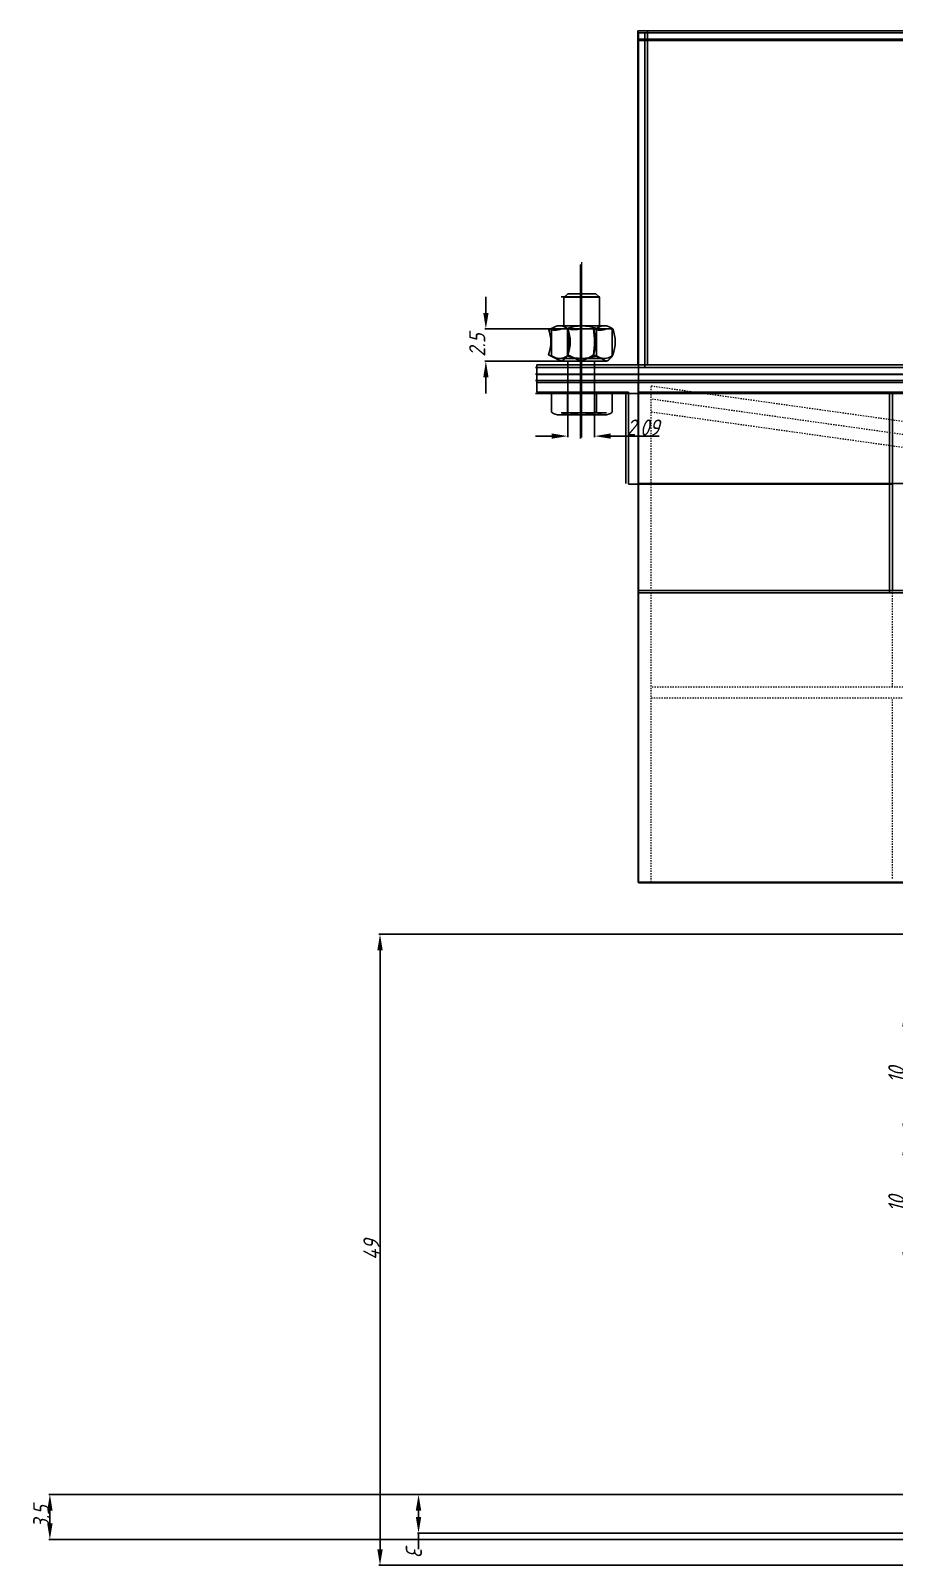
# Model space of a CAD drawing. Header units: millimetres. Extents: x 2787 to 6144, y -18 to 478.
# Drawn here: x 2787.3 to 2854.4, y 353 to 472.2 of the extents above; entities that cross this region are included whole.
import ezdxf

# ---------------------------------------------------------------- set-up
doc = ezdxf.new("R2010")
doc.units = ezdxf.units.MM
for name, pattern in [('ACAD_ISO02W100', [15, 12, -3]), ('CENTER', [50.8, 31.75, -6.35, 6.35, -6.35]), ('HIDDEN', [0.2, 0.1, -0.1])]:
    doc.linetypes.add(name, pattern=pattern)
for name, color, linetype in [('ADIM', 3, 'Continuous'), ('ADIM_CLEAN', 3, 'Continuous'), ('ADIM_CLEAN_L', 3, 'Continuous')]:
    doc.layers.add(name, color=color, linetype=linetype)
for name, color, linetype, lineweight in [('中心线', 1, 'CENTER', 13), ('尺寸线', 22, 'Continuous', 13), ('虚线', 8, 'ACAD_ISO02W100', 13)]:
    doc.layers.add(name, color=color, linetype=linetype, lineweight=lineweight)
doc.styles.get("Standard").update_dxf_attribs({"font": 'gbeitc.shx', "bigfont": 'gbcbig.shx'})
doc.dimstyles.new('ADIM', dxfattribs={"dimscale": 0.5, "dimtxt": 2.5, "dimasz": 2.5, "dimexe": 0.18, "dimexo": 0.0625, "dimgap": 0.09, "dimtad": 1, "dimdec": 4, "dimzin": 0, "dimdsep": 46, "dimtxsty": 'Standard', "dimcen": 0.09, "dimadec": 0, "dimazin": 0, "dimtfac": 1, "dimtdec": 4, "dimtofl": 0, "dimtmove": 0, "dimatfit": 3, "dimfxl": 1, "dimtolj": 1, "dimtzin": 0, "dimarcsym": 0})

# ---------------------------------------------------------------- blocks, each defined once
blk = doc.blocks.new('*D233')
at = {"layer": 'ADIM', "color": 0, "lineweight": -2, "transparency": 16777216}
for p, q in [((2939.97, 402), (2814.33, 402)), ((2814.42, 354.25), (2814.42, 400.75)), ((2939.97, 353), (2814.33, 353))]:
    blk.add_line(p, q, dxfattribs=at)
at = {"layer": 'ADIM', "color": 0, "transparency": 16777216}
for points in [[(2814.21, 400.75), (2814.63, 400.75), (2814.42, 402)], [(2814.21, 354.25), (2814.63, 354.25), (2814.42, 353)]]:
    blk.add_solid(points, dxfattribs=at)
at = {"layer": 'Defpoints', "color": 0, "transparency": 16777216}
for p in [(2814.42, 402), (2940, 402), (2940, 353)]:
    blk.add_point(p, dxfattribs=at)
at = {"layer": 'ADIM', "color": 0, "transparency": 16777216, "insert": (2813.75, 377.5), "char_height": 1.25, "attachment_point": 5, "rotation": 90}
blk.add_mtext('\\A1;49', dxfattribs=at)
blk = doc.blocks.new('*D279')
at = {"layer": 'ADIM', "color": 0, "lineweight": -2, "transparency": 16777216}
for p, q in [((2862.97, 358.5), (2788.69, 358.5)), ((2788.78, 356.25), (2788.78, 357.25)), ((2862.97, 355), (2788.69, 355))]:
    blk.add_line(p, q, dxfattribs=at)
at = {"layer": 'ADIM', "color": 0, "transparency": 16777216}
for points in [[(2788.57, 357.25), (2788.99, 357.25), (2788.78, 358.5)], [(2788.57, 356.25), (2788.99, 356.25), (2788.78, 355)]]:
    blk.add_solid(points, dxfattribs=at)
at = {"layer": 'Defpoints', "color": 0, "transparency": 16777216}
for p in [(2788.78, 358.5), (2863, 358.5), (2863, 355)]:
    blk.add_point(p, dxfattribs=at)
at = {"layer": 'ADIM', "color": 0, "transparency": 16777216, "insert": (2788.11, 356.75), "char_height": 1.25, "attachment_point": 5, "rotation": 90}
blk.add_mtext('\\A1;3.5', dxfattribs=at)
blk = doc.blocks.new('*D282')
at = {"layer": 'ADIM', "color": 0, "lineweight": -2, "transparency": 16777216}
for p, q in [((2864.97, 358.5), (2817.32, 358.5)), ((2817.41, 357.25), (2817.41, 356.75)), ((2862.97, 355.5), (2817.32, 355.5)), ((2817.41, 355.5), (2817.41, 354.25))]:
    blk.add_line(p, q, dxfattribs=at)
at = {"layer": 'ADIM', "color": 0, "transparency": 16777216}
for points in [[(2817.2, 357.25), (2817.62, 357.25), (2817.41, 358.5)], [(2817.2, 356.75), (2817.62, 356.75), (2817.41, 355.5)]]:
    blk.add_solid(points, dxfattribs=at)
at = {"layer": 'Defpoints', "color": 0, "transparency": 16777216}
for p in [(2865, 358.5), (2817.41, 355.5), (2863, 355.5)]:
    blk.add_point(p, dxfattribs=at)
at = {"layer": 'ADIM', "color": 0, "transparency": 16777216, "insert": (2817.04, 354.25), "char_height": 1.25, "attachment_point": 5, "rotation": 270}
blk.add_mtext('\\A1;3', dxfattribs=at)
blk = doc.blocks.new('*D289')
at = {"layer": 'ADIM', "color": 0, "lineweight": -2, "transparency": 16777216}
for p, q in [((2829, 446.47), (2829, 440.59)), ((2831.09, 446.47), (2831.09, 440.59)), ((2827.75, 440.68), (2826.5, 440.68)), ((2832.34, 440.68), (2836.1, 440.68))]:
    blk.add_line(p, q, dxfattribs=at)
at = {"layer": 'ADIM', "color": 0, "transparency": 16777216}
for points in [[(2827.75, 440.89), (2827.75, 440.48), (2829, 440.68)], [(2832.34, 440.89), (2832.34, 440.48), (2831.09, 440.68)]]:
    blk.add_solid(points, dxfattribs=at)
at = {"layer": 'Defpoints', "color": 0, "transparency": 16777216}
for p in [(2829, 446.5), (2831.09, 446.5), (2831.09, 440.68)]:
    blk.add_point(p, dxfattribs=at)
at = {"layer": 'ADIM', "color": 0, "transparency": 16777216, "insert": (2834.84, 441.35), "char_height": 1.25, "attachment_point": 5}
blk.add_mtext('\\A1;2.09', dxfattribs=at)
blk = doc.blocks.new('*D290')
at = {"layer": 'ADIM', "color": 0, "lineweight": -2, "transparency": 16777216}
for p, q in [((2822.64, 450.25), (2822.64, 451.5)), ((2828.97, 449), (2822.55, 449)), ((2828.97, 446.5), (2822.55, 446.5)), ((2822.64, 445.25), (2822.64, 444))]:
    blk.add_line(p, q, dxfattribs=at)
at = {"layer": 'ADIM', "color": 0, "transparency": 16777216}
for points in [[(2822.44, 450.25), (2822.85, 450.25), (2822.64, 449)], [(2822.44, 445.25), (2822.85, 445.25), (2822.64, 446.5)]]:
    blk.add_solid(points, dxfattribs=at)
at = {"layer": 'Defpoints', "color": 0, "transparency": 16777216}
for p in [(2822.64, 449), (2829, 449), (2829, 446.5)]:
    blk.add_point(p, dxfattribs=at)
at = {"layer": 'ADIM', "color": 0, "transparency": 16777216, "insert": (2821.97, 447.75), "char_height": 1.25, "attachment_point": 5, "rotation": 90}
blk.add_mtext('\\A1;2.5', dxfattribs=at)
blk = doc.blocks.new('*D315')
at = {"layer": 'ADIM', "color": 0, "lineweight": -2, "transparency": 16777216}
for p, q in [((2903.88, 386.08), (2855.1, 386.08)), ((2855.19, 377.33), (2855.19, 384.83)), ((2893.88, 376.08), (2855.1, 376.08))]:
    blk.add_line(p, q, dxfattribs=at)
at = {"layer": 'ADIM', "color": 0, "transparency": 16777216}
for points in [[(2854.98, 384.83), (2855.4, 384.83), (2855.19, 386.08)], [(2854.98, 377.33), (2855.4, 377.33), (2855.19, 376.08)]]:
    blk.add_solid(points, dxfattribs=at)
at = {"layer": 'Defpoints', "color": 0, "transparency": 16777216}
for p in [(2855.19, 386.08), (2903.91, 386.08), (2893.91, 376.08)]:
    blk.add_point(p, dxfattribs=at)
at = {"layer": 'ADIM', "color": 0, "transparency": 16777216, "insert": (2854.52, 381.08), "char_height": 1.25, "attachment_point": 5, "rotation": 90}
blk.add_mtext('\\A1;10', dxfattribs=at)
blk = doc.blocks.new('*D316')
at = {"layer": 'ADIM', "color": 0, "lineweight": -2, "transparency": 16777216}
for p, q in [((2893.88, 396.08), (2855.1, 396.08)), ((2855.19, 387.33), (2855.19, 394.83)), ((2903.88, 386.08), (2855.1, 386.08))]:
    blk.add_line(p, q, dxfattribs=at)
at = {"layer": 'ADIM', "color": 0, "transparency": 16777216}
for points in [[(2854.98, 394.83), (2855.4, 394.83), (2855.19, 396.08)], [(2854.98, 387.33), (2855.4, 387.33), (2855.19, 386.08)]]:
    blk.add_solid(points, dxfattribs=at)
at = {"layer": 'Defpoints', "color": 0, "transparency": 16777216}
for p in [(2855.19, 396.08), (2893.91, 396.08), (2903.91, 386.08)]:
    blk.add_point(p, dxfattribs=at)
at = {"layer": 'ADIM', "color": 0, "transparency": 16777216, "insert": (2854.52, 391.08), "char_height": 1.25, "attachment_point": 5, "rotation": 90}
blk.add_mtext('\\A1;10', dxfattribs=at)

msp = doc.modelspace()

# ---------------------------------------------------------------- linework, layer by layer
at = {"color": 7, "linetype": 'Continuous'}
for p, q in [((2959.0059, 472.16247), (2834.44585, 472.16247)), ((2834.44585, 472.16247), (2834.44585, 446.21245)), ((2835.19585, 472.16247), (2835.19585, 446.21245)), ((2958.57248, 471.41247), (2834.44585, 471.41247)), ((2828.70892, 451.44512), (2829.01221, 451.73961)), ((2829.01221, 451.73961), (2831.17792, 451.73961)), ((2831.45892, 451.47273), (2831.17792, 451.73961)), ((2828.70892, 451.44512), (2831.45892, 451.47273)), ((2828.70892, 449.23961), (2828.70892, 451.44512)), ((2831.45892, 449.23961), (2831.45892, 451.47273)), ((2827.74995, 446.92101), (2827.74995, 449.03321)), ((2828.36339, 449.23961), (2831.84188, 449.23961)), ((2828.97682, 446.92101), (2828.97682, 449.03321)), ((2831.22845, 446.92101), (2831.22845, 449.03321)), ((2832.45532, 446.92101), (2832.45532, 449.03321)), ((2826.60263, 446.21245), (2826.60263, 445.46245)), ((2944.00964, 446.21245), (2826.60263, 446.21245)), ((2828.36339, 446.71461), (2831.84188, 446.71461)), ((2944.10235, 445.46245), (2826.60263, 445.46245)), ((2826.60263, 444.08745), (2826.60263, 445.46245)), ((2944.44066, 445.46245), (2826.60263, 445.46245)), ((2944.10235, 444.83745), (2826.60263, 444.83745)), ((2834.47763, 406.04498), (2834.47763, 444.83745)), ((2831.89792, 444.08745), (2826.60263, 444.08745)), ((2827.74852, 444.08745), (2832.45388, 444.08745)), ((2827.74852, 442.54386), (2827.74852, 444.08745)), ((2828.97538, 442.54386), (2828.97538, 444.08745)), ((2831.22701, 442.54386), (2831.22701, 444.08745)), ((2832.64792, 444.08745), (2831.89792, 444.08745)), ((2832.45388, 442.54386), (2832.45388, 444.08745)), ((2832.64792, 444.08745), (2833.72763, 444.08745)), ((2833.72763, 436.96245), (2833.72763, 444.08745)), ((2834.47763, 444.08745), (2942.80429, 444.08745)), ((2854.22763, 428.70611), (2854.22763, 444.08745)), ((2828.36195, 442.33745), (2831.84044, 442.33745)), ((2834.47763, 436.96245), (2833.72763, 436.96245)), ((2834.47763, 436.96245), (2854.22763, 436.96245)), ((2834.47763, 428.70611), (2916.78722, 428.70611)), ((2834.47763, 406.04498), (2924.04359, 406.04498))]:
    msp.add_line(p, q, dxfattribs=at)
for centre, radius, start, end in [((2828.31911, 448.35643), 0.88429, 87.1298859, 130.0632782), ((2828.40767, 448.35643), 0.88429, 49.9367218, 92.8701141), ((2830.131, 445.91134), 3.32839, 90.4883334, 110.28977), ((2830.07427, 445.91134), 3.32839, 69.71023, 89.5116666), ((2831.7976, 448.35643), 0.88429, 87.1298859, 130.0632782), ((2831.88616, 448.35643), 0.88429, 49.9367218, 92.8701141), ((2828.31911, 447.59779), 0.88429, 229.9367218, 272.8701141), ((2828.40767, 447.59779), 0.88429, 267.1298859, 310.0632782), ((2830.131, 450.04288), 3.32839, 249.71023, 269.5116666), ((2830.07427, 450.04288), 3.32839, 270.4883334, 290.28977), ((2831.7976, 447.59779), 0.88429, 229.9367218, 272.8701141), ((2831.88616, 447.59779), 0.88429, 267.1298859, 310.0632782), ((2828.31767, 443.22063), 0.88429, 229.9367218, 272.8701141), ((2828.40623, 443.22063), 0.88429, 267.1298859, 310.0632782), ((2830.12956, 445.66572), 3.32839, 249.71023, 269.5116666), ((2830.07283, 445.66572), 3.32839, 270.4883334, 290.28977), ((2831.79617, 443.22063), 0.88429, 229.9367218, 272.8701141), ((2831.88472, 443.22063), 0.88429, 267.1298859, 310.0632782)]:
    msp.add_arc(centre, radius, start, end, dxfattribs=at)
at = {"layer": 'ADIM_CLEAN'}
for points in [[(2829, 449), (2828.5, 449, -0.189554842), (2827.5, 449, -0.189554842), (2827.5, 447), (2828.5, 446.5, 0.189554842), (2829, 447, 0.189554842)], [(2831, 449), (2830, 449, -0.086615702), (2829, 449, -0.086615702), (2829, 447), (2830, 446.5, 0.086615702), (2831, 447, 0.086615702)], [(2831, 447), (2832, 446.5, 0.189554842), (2832.5, 447, 0.189554842), (2832.5, 449), (2832, 449, -0.189554842), (2831, 449, -0.189554842)]]:
    msp.add_lwpolyline(points, format="xyb", close=True, dxfattribs=at)
at = {"layer": 'ADIM_CLEAN_L'}
for p, q in [((2834.5, 406), (2834.5, 472)), ((2834.5, 472), (2959, 472)), ((2835, 446), (2835, 472)), ((2834.5, 471.5), (2958.5, 471.5)), ((2830, 440.5), (2830, 454)), ((2828.5, 451.5), (2831.5, 451.5)), ((2828.5, 449), (2832, 449)), ((2826.5, 446), (2944, 446)), ((2828.5, 446.5), (2832, 446.5)), ((2826.5, 445.5), (2944.5, 445.5)), ((2826.5, 445), (2944, 445)), ((2826.5, 444), (2832.5, 444)), ((2827.5, 444), (2943, 444)), ((2833.5, 437), (2833.5, 444)), ((2854, 428.5), (2854, 444)), ((2828.5, 442.5), (2832, 442.5)), ((2834.5, 437), (2938.5, 437)), ((2834.5, 428.5), (2917, 428.5)), ((2834.5, 406), (2924, 406))]:
    msp.add_line(p, q, dxfattribs=at)
at = {"layer": '中心线'}
msp.add_line((2830.10263, 440.56341), (2830.10263, 454.18538), dxfattribs=at)
at = {"layer": '尺寸线'}
msp.add_line((2830.10263, 440.56341), (2830.10263, 454.18538), dxfattribs=at)
at = {"layer": '虚线', "color": 251, "linetype": 'HIDDEN'}
for p, q in [((2835.47763, 444.58812), (2941.27524, 429.71924)), ((2835.47763, 406.04498), (2835.47763, 444.58812)), ((2835.54638, 443.56863), (2941.13607, 428.72897)), ((2835.47763, 442.56847), (2940.9969, 427.7387)), ((2854.22763, 421.20611), (2854.22763, 428.70611)), ((2835.54638, 421.20611), (2927.78223, 421.20611)), ((2927.78223, 420.33999), (2835.47763, 420.33999)), ((2854.22763, 406.33999), (2854.22763, 420.33999))]:
    msp.add_line(p, q, dxfattribs=at)

# ---------------------------------------------------------------- dimensions: what is measured, and where the dimension line sits
at = {"layer": 'ADIM'}
for base, p1, p2, text, picture, middle in [((2822.64346, 449), (2829, 446.5), (2829, 449), '2.5', '*D290', (2821.97346, 447.75)), ((2814.41846, 402), (2940, 353), (2940, 402), '49', '*D233', (2813.74846, 377.5)), ((2855.18735, 396.07761), (2903.90693, 386.07761), (2893.90693, 396.07761), '10', '*D316', (2854.51735, 391.07761)), ((2855.18735, 386.07761), (2893.90693, 376.07761), (2903.90693, 386.07761), '10', '*D315', (2854.51735, 381.07761)), ((2788.77851, 358.5), (2863, 355), (2863, 358.5), '3.5', '*D279', (2788.10851, 356.75))]:
    dim = msp.add_linear_dim(base=base, p1=p1, p2=p2, angle=90, text=text, dimstyle='ADIM', dxfattribs=at)
    dim.commit()
    dim.dimension.update_dxf_attribs({"geometry": picture, "text_midpoint": middle})
dim = msp.add_linear_dim(base=(2831.08662, 440.68446), p1=(2829, 446.5), p2=(2831.08662, 446.5), text='2.09', dimstyle='ADIM', dxfattribs=at)
dim.commit()
dim.dimension.update_dxf_attribs({"geometry": '*D289', "text_midpoint": (2834.84255, 441.35446)})
dim = msp.add_linear_dim(base=(2817.40677, 355.5), p1=(2865, 358.5), p2=(2863, 355.5), angle=90, text='3', dimstyle='ADIM', dxfattribs=at)
dim.commit()
dim.dimension.update_dxf_attribs({"geometry": '*D282', "text_midpoint": (2817.03625, 354.25), "text_rotation": 270})

doc.saveas('drawing.dxf')
